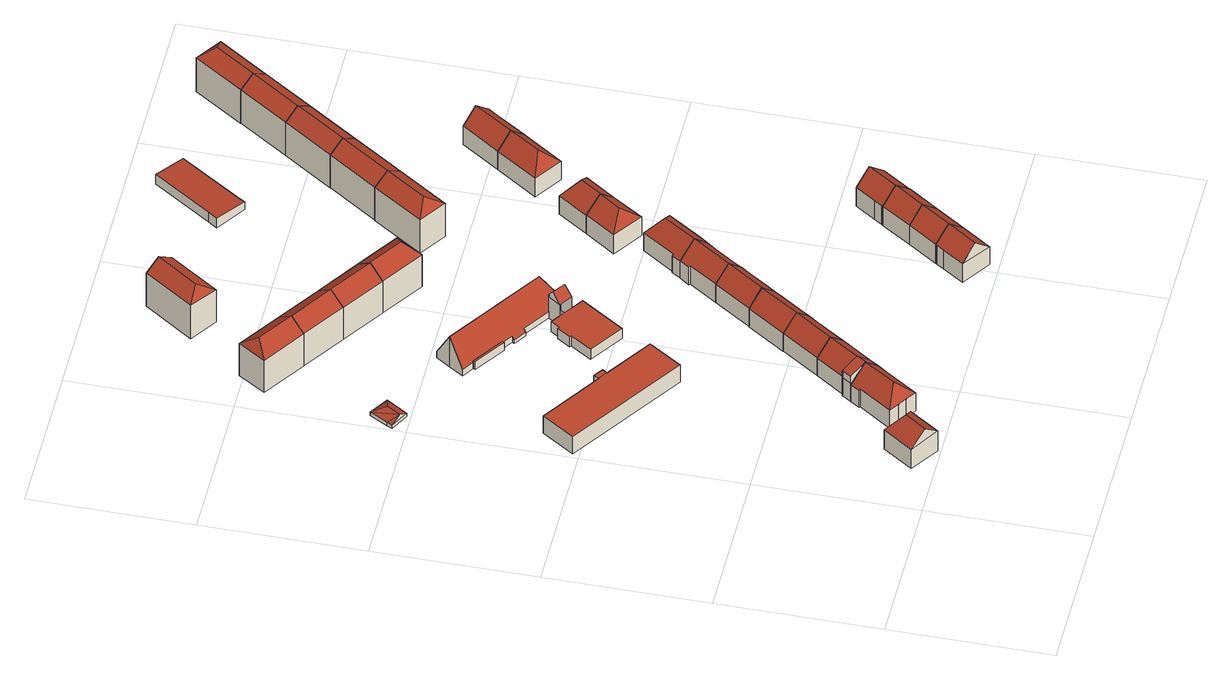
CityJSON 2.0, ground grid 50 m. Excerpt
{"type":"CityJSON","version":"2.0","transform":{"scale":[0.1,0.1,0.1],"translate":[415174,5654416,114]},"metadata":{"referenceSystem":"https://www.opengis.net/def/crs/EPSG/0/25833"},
"CityObjects":{
"building1":{"type":"Building","attributes":{"Dachtyp_tdc":"tdcFreeFormRoof","Gemeindeschluessel":14612000,"Dachneigung":39.65,"QualitaetDacherkennung":86,"Geometrietyp2DReferenz":"3000","measuredHeight":11.85,"function":"31001_9998","roofType":"5000"},"geometry":[{"type":"Solid","lod":"2","boundaries":[[[[0,1,2,3]],[[1,4,5,2]],[[4,6,7,5]],[[6,8,9,7]],[[8,0,3,9]],[[6,4,10]],[[11,10,4,1]],[[8,6,10,11,0]],[[1,0,11]],[[3,2,5,7,9]]]],"semantics":{"surfaces":[{"type":"WallSurface"},{"type":"RoofSurface"},{"type":"GroundSurface"}],"values":[[0,0,0,0,0,1,1,1,0,2]]}}]},
"building2":{"type":"Building","attributes":{"Dachtyp_tdc":"tdcHipAndGableRoof","Gemeindeschluessel":14612000,"Dachneigung":42.48,"QualitaetDacherkennung":78,"Geometrietyp2DReferenz":"3000","measuredHeight":11.77,"function":"31001_9998","roofType":"5000"},"geometry":[{"type":"Solid","lod":"2","boundaries":[[[[12,13,14,15]],[[13,16,17,14]],[[16,18,19,17]],[[18,20,21,19]],[[20,22,23,21]],[[22,24,25,23]],[[24,26,27,25]],[[26,28,29,27]],[[28,30,31,29]],[[30,32,33,31]],[[32,34,35,33]],[[34,12,15,35]],[[30,28,26,24,36]],[[24,22,20,18,16,36]],[[16,13,12,34,32,30,36]],[[15,14,17,19,21,23,25,27,29,31,33,35]]]],"semantics":{"surfaces":[{"type":"WallSurface"},{"type":"RoofSurface"},{"type":"GroundSurface"}],"values":[[0,0,0,0,0,0,0,0,0,0,0,0,1,1,1,2]]}}]},
"building3":{"type":"Building","attributes":{"Gemeindeschluessel":14612000,"Geometrietyp2DReferenz":"3000","function":"31001_9998","roofType":"9999"},"children":["building3-1","building3-2"]},
"building3-1":{"type":"BuildingPart","attributes":{"Dachtyp_tdc":"tdcPolyFlatRoof","Dachneigung":0,"QualitaetDacherkennung":86,"Geometrietyp2DReferenz":"3000","measuredHeight":6.55,"roofType":"1000"},"parents":["building3"],"geometry":[{"type":"MultiSurface","lod":"2","boundaries":[[[37,38,39]],[[37,40,41,38]],[[40,42,43,41]],[[42,44,45,43]],[[44,46,47,45]],[[46,48,49,47]],[[48,50,49]],[[46,44,42,40,37,48]],[[38,41,43,45,47,49]]],"semantics":{"surfaces":[{"type":"WallSurface"},{"type":"RoofSurface"},{"type":"GroundSurface"}],"values":[0,0,0,0,0,0,0,1,2]}}]},
"building3-2":{"type":"BuildingPart","attributes":{"Dachtyp_tdc":"tdcPolyFlatRoof","Dachneigung":0,"QualitaetDacherkennung":53,"Geometrietyp2DReferenz":"3000","measuredHeight":6.49,"roofType":"1000"},"parents":["building3"],"geometry":[{"type":"MultiSurface","lod":"2","boundaries":[[[50,51,52,49]],[[51,53,54,52]],[[53,39,38,54]],[[39,53,51,50]],[[49,52,54,38]]],"semantics":{"surfaces":[{"type":"WallSurface"},{"type":"RoofSurface"},{"type":"GroundSurface"}],"values":[0,0,0,1,2]}}]},
"building4":{"type":"Building","attributes":{"Dachtyp_tdc":"tdcFreeFormRoof","Gemeindeschluessel":14612000,"Dachneigung":31.73,"QualitaetDacherkennung":8,"Geometrietyp2DReferenz":"3000","measuredHeight":3.34,"function":"31001_9998","roofType":"5000"},"geometry":[{"type":"Solid","lod":"2","boundaries":[[[[55,56,57,58]],[[56,59,60,57]],[[59,61,62,60]],[[61,63,64,62]],[[63,55,58,64]],[[63,65,66]],[[61,65,63]],[[65,61,59]],[[65,59,56]],[[66,65,56,55]],[[66,55,63]],[[58,57,60,62,64]]]],"semantics":{"surfaces":[{"type":"WallSurface"},{"type":"RoofSurface"},{"type":"GroundSurface"}],"values":[[0,0,0,0,0,1,1,1,0,1,1,2]]}}]},
"building5":{"type":"Building","attributes":{"Gemeindeschluessel":14612000,"Geometrietyp2DReferenz":"3000","function":"31001_9998","roofType":"9999"},"children":["building5-1","building5-2"]},
"building5-1":{"type":"BuildingPart","attributes":{"Dachtyp_tdc":"tdcGableRoof","Dachneigung":43.75,"QualitaetDacherkennung":64,"Geometrietyp2DReferenz":"3000","measuredHeight":11.85,"roofType":"3100"},"parents":["building5"],"geometry":[{"type":"MultiSurface","lod":"2","boundaries":[[[67,68,69,70,71]],[[72,73,74,75]],[[76,77,73,72]],[[75,74,68,67]],[[78,79,80,81,82,83]],[[76,72,79,78]],[[72,75,80,79]],[[75,67,81,80]],[[67,71,82,81]],[[84,76,78,83]],[[84,85,86,87,77,76]],[[68,74,73,77,87,69]]],"semantics":{"surfaces":[{"type":"WallSurface"},{"type":"GroundSurface"},{"type":"RoofSurface"}],"values":[0,0,0,0,1,0,0,0,0,0,2,2]}}]},
"building5-2":{"type":"BuildingPart","attributes":{"Dachtyp_tdc":"tdcGableRoof","Dachneigung":43.59,"QualitaetDacherkennung":52,"Geometrietyp2DReferenz":"3000","measuredHeight":11.61,"roofType":"3100"},"parents":["building5"],"geometry":[{"type":"MultiSurface","lod":"2","boundaries":[[[88,89,83,90]],[[89,84,83]],[[70,20,21,82,71]],[[20,91,19,21]],[[91,92,14,19]],[[92,93,15,14]],[[93,88,90,15]],[[94,95,96,97,86,98,99]],[[70,97,96,18,20]],[[20,18,91]],[[91,18,96,95,92]],[[88,99,98,89]],[[93,94,99,88]],[[92,95,94,93]],[[90,83,82,21,19,14,15]]],"semantics":{"surfaces":[{"type":"WallSurface"},{"type":"RoofSurface"},{"type":"GroundSurface"}],"values":[0,0,0,0,0,0,0,1,1,0,0,0,0,0,2]}}]},
"building6":{"type":"Building","attributes":{"Dachtyp_tdc":"tdcFreeFormRoof","Gemeindeschluessel":14612000,"Dachneigung":43.59,"QualitaetDacherkennung":83,"Geometrietyp2DReferenz":"3000","measuredHeight":11.86,"function":"31001_9998","roofType":"5000"},"geometry":[{"type":"Solid","lod":"2","boundaries":[[[[100,101,102,78]],[[101,103,104,102]],[[103,105,106,104]],[[105,107,108,106]],[[107,109,110,108]],[[109,111,80,110]],[[111,112,79,80]],[[112,100,78,79]],[[77,113,101,100]],[[107,105,103,113,77,112,111,109]],[[100,112,77]],[[103,101,113]],[[78,102,104,106,108,110,80,79]]]],"semantics":{"surfaces":[{"type":"WallSurface"},{"type":"RoofSurface"},{"type":"GroundSurface"}],"values":[[0,0,0,0,0,0,0,0,1,1,0,0,2]]}}]},
"building7":{"type":"Building","attributes":{"Dachtyp_tdc":"tdcHipAndGableRoof","Gemeindeschluessel":14612000,"Dachneigung":37.9,"QualitaetDacherkennung":73,"Geometrietyp2DReferenz":"3000","measuredHeight":16.33,"function":"31001_9998","roofType":"5000"},"geometry":[{"type":"Solid","lod":"2","boundaries":[[[[114,115,116,117]],[[115,118,119,116]],[[118,120,121,119]],[[120,114,117,121]],[[118,115,122]],[[114,120,123]],[[115,114,123,122]],[[120,118,122,123]],[[117,116,119,121]]]],"semantics":{"surfaces":[{"type":"WallSurface"},{"type":"RoofSurface"},{"type":"GroundSurface"}],"values":[[0,0,0,0,1,0,1,1,2]]}}]},
"building8":{"type":"Building","attributes":{"Dachtyp_tdc":"tdcFreeFormRoof","Gemeindeschluessel":14612000,"Dachneigung":43.33,"QualitaetDacherkennung":82,"Geometrietyp2DReferenz":"3000","measuredHeight":11.85,"function":"31001_9998","roofType":"5000"},"geometry":[{"type":"Solid","lod":"2","boundaries":[[[[101,124,125,126]],[[124,127,128,125]],[[127,129,130,128]],[[129,131,132,130]],[[131,133,134,132]],[[133,105,135,134]],[[105,103,136,135]],[[103,101,126,136]],[[113,137,124,101]],[[131,129,127,137,113,103,105,133]],[[127,124,137]],[[101,103,113]],[[126,125,128,130,132,134,135,136]]]],"semantics":{"surfaces":[{"type":"WallSurface"},{"type":"RoofSurface"},{"type":"GroundSurface"}],"values":[[0,0,0,0,0,0,0,0,1,1,0,0,2]]}}]},
"building9":{"type":"Building","attributes":{"Gemeindeschluessel":14612000,"Geometrietyp2DReferenz":"3000","function":"31001_9998","roofType":"9999"},"children":["building9-1","building9-2","building9-3","building9-4"]},
"building9-1":{"type":"BuildingPart","attributes":{"Dachtyp_tdc":"tdcPolyFlatRoof","Dachneigung":0,"QualitaetDacherkennung":0,"Geometrietyp2DReferenz":"3000","measuredHeight":3.11,"roofType":"9999"},"parents":["building9"],"geometry":[{"type":"MultiSurface","lod":"2","boundaries":[[[138,139,140,141]],[[141,140,142,143]],[[140,139,144,145,142]],[[146,144,139,138]],[[138,141,143,147]],[[143,142,145,147]],[[146,147,145,144]]],"semantics":{"surfaces":[{"type":"RoofSurface"},{"type":"WallSurface"},{"type":"GroundSurface"},{"type":"ClosureSurface","isClosure":"1","QuelleClosure":"LoD1Solid"}],"values":[0,1,1,1,1,2,3]}}]},
"building9-2":{"type":"BuildingPart","attributes":{"Dachtyp_tdc":"tdcGableRoof","Dachneigung":47.76,"QualitaetDacherkennung":6,"Geometrietyp2DReferenz":"3000","measuredHeight":11.29,"roofType":"3100"},"parents":["building9"],"geometry":[{"type":"MultiSurface","lod":"2","boundaries":[[[148,149,150]],[[148,151,152,149]],[[151,153,152]],[[154,155,156]],[[154,157,158,155]],[[157,159,158]],[[157,160,161,148]],[[162,161,160,163]],[[151,162,163,154]],[[154,163,160,157]],[[148,161,162,151]],[[149,152,155,158]]],"semantics":{"surfaces":[{"type":"WallSurface"},{"type":"RoofSurface"},{"type":"GroundSurface"}],"values":[0,0,0,0,0,0,1,1,0,0,0,2]}}]},
"building9-3":{"type":"BuildingPart","attributes":{"Dachtyp_tdc":"tdcPolyFlatRoof","Dachneigung":0,"QualitaetDacherkennung":58,"Geometrietyp2DReferenz":"3000","measuredHeight":3.96,"roofType":"1000"},"parents":["building9"],"geometry":[{"type":"MultiSurface","lod":"2","boundaries":[[[164,165,166,167]],[[165,168,169,166]],[[168,170,171,169]],[[170,172,173,171]],[[172,174,175,173]],[[174,150,149,175]],[[159,176,177,158]],[[176,178,179,177]],[[178,164,167,179]],[[178,176,159,150,174,172,170,168,165,164]],[[167,166,169,171,173,175,149,158,177,179]]],"semantics":{"surfaces":[{"type":"WallSurface"},{"type":"RoofSurface"},{"type":"GroundSurface"}],"values":[0,0,0,0,0,0,0,0,0,1,2]}}]},
"building9-4":{"type":"BuildingPart","attributes":{"Dachtyp_tdc":"tdcFreeFormRoof","Dachneigung":61.07,"QualitaetDacherkennung":7,"Geometrietyp2DReferenz":"3000","measuredHeight":11.94,"roofType":"5000"},"parents":["building9"],"geometry":[{"type":"MultiSurface","lod":"2","boundaries":[[[153,180,152]],[[180,181,182,152]],[[181,183,184,182]],[[183,185,186,184]],[[185,187,188,186]],[[187,146,147,188]],[[144,189,190,145]],[[189,191,192,190]],[[191,193,194,192]],[[193,195,196,194]],[[195,197,198,196]],[[197,199,155,198]],[[199,156,155]],[[197,195,200]],[[195,193,191,200]],[[191,189,144,146,187,185,183,181,180,153,156,199,197,200]],[[152,182,184,186,188,147,145,190,192,194,196,198,155]]],"semantics":{"surfaces":[{"type":"WallSurface"},{"type":"RoofSurface"},{"type":"GroundSurface"}],"values":[0,0,0,0,0,0,0,0,0,0,0,0,0,1,1,1,2]}}]},
"building10":{"type":"Building","attributes":{"Dachtyp_tdc":"tdcGableRoof","Gemeindeschluessel":14612000,"Dachneigung":37.81,"QualitaetDacherkennung":76,"Geometrietyp2DReferenz":"3000","measuredHeight":16.32,"function":"31001_9998","roofType":"3100"},"geometry":[{"type":"Solid","lod":"2","boundaries":[[[[120,201,202,121]],[[201,203,204,202]],[[203,114,117,204]],[[114,120,121,117]],[[203,201,205]],[[120,114,123]],[[201,120,123,205]],[[114,203,205,123]],[[121,202,204,117]]]],"semantics":{"surfaces":[{"type":"WallSurface"},{"type":"RoofSurface"},{"type":"GroundSurface"}],"values":[[0,0,0,0,0,0,1,1,2]]}}]},
"building11":{"type":"Building","attributes":{"Dachtyp_tdc":"tdcFreeFormRoof","Gemeindeschluessel":14612000,"Dachneigung":42.88,"QualitaetDacherkennung":79,"Geometrietyp2DReferenz":"3000","measuredHeight":11.81,"function":"31001_9998","roofType":"5000"},"geometry":[{"type":"Solid","lod":"2","boundaries":[[[[127,206,207,208]],[[206,209,210,207]],[[209,211,212,210]],[[211,213,214,212]],[[213,215,216,214]],[[215,217,218,216]],[[217,129,219,218]],[[129,127,208,219]],[[220,221,209,206]],[[215,213,211,221,220,127,129,217]],[[211,209,221]],[[206,127,220]],[[208,207,210,212,214,216,218,219]]]],"semantics":{"surfaces":[{"type":"WallSurface"},{"type":"RoofSurface"},{"type":"GroundSurface"}],"values":[[0,0,0,0,0,0,0,0,1,1,0,0,2]]}}]},
"building12":{"type":"Building","attributes":{"Dachtyp_tdc":"tdcGableRoof","Gemeindeschluessel":14612000,"Dachneigung":37.91,"QualitaetDacherkennung":76,"Geometrietyp2DReferenz":"3000","measuredHeight":16.32,"function":"31001_9998","roofType":"3100"},"geometry":[{"type":"Solid","lod":"2","boundaries":[[[[222,223,204,224]],[[223,201,202,204]],[[201,225,226,202]],[[225,222,224,226]],[[201,223,205]],[[222,225,227]],[[223,222,227,205]],[[225,201,205,227]],[[224,204,202,226]]]],"semantics":{"surfaces":[{"type":"WallSurface"},{"type":"RoofSurface"},{"type":"GroundSurface"}],"values":[[0,0,0,0,0,0,1,1,2]]}}]},
"building13":{"type":"Building","attributes":{"Dachtyp_tdc":"tdcHipAndGableRoof","Gemeindeschluessel":14612000,"Dachneigung":35.62,"QualitaetDacherkennung":80,"Geometrietyp2DReferenz":"3000","measuredHeight":16.41,"function":"31001_9998","roofType":"5000"},"geometry":[{"type":"Solid","lod":"2","boundaries":[[[[228,229,230,231]],[[229,232,233,230]],[[232,234,235,233]],[[234,228,231,235]],[[232,229,236]],[[228,234,237]],[[229,228,237,236]],[[234,232,236,237]],[[231,230,233,235]]]],"semantics":{"surfaces":[{"type":"WallSurface"},{"type":"RoofSurface"},{"type":"GroundSurface"}],"values":[[0,0,0,0,1,0,1,1,2]]}}]},
"building14":{"type":"Building","attributes":{"Dachtyp_tdc":"tdcGableRoof","Gemeindeschluessel":14612000,"Dachneigung":42,"QualitaetDacherkennung":61,"Geometrietyp2DReferenz":"3000","measuredHeight":11.85,"function":"31001_9998","roofType":"3100"},"geometry":[{"type":"Solid","lod":"2","boundaries":[[[[238,239,240,241]],[[239,242,214,240]],[[242,243,212,214]],[[243,244,245,212]],[[244,246,210,245]],[[246,247,248,210]],[[247,249,250,248]],[[249,251,252,250]],[[251,253,254,252]],[[253,255,256,254]],[[255,257,258,256]],[[257,259,260,258]],[[259,238,241,260]],[[255,253,251,249,247,246,244]],[[244,243,242,239,238,259,257,255]],[[241,240,214,212,245,210,248,250,252,254,256,258,260]]]],"semantics":{"surfaces":[{"type":"WallSurface"},{"type":"RoofSurface"},{"type":"GroundSurface"}],"values":[[0,0,0,0,0,0,0,0,0,0,0,0,0,1,1,2]]}}]},
"building15":{"type":"Building","attributes":{"Dachtyp_tdc":"tdcFreeFormRoof","Gemeindeschluessel":14612000,"Dachneigung":43.43,"QualitaetDacherkennung":83,"Geometrietyp2DReferenz":"3000","measuredHeight":12.25,"function":"31001_9998","roofType":"5000"},"geometry":[{"type":"Solid","lod":"2","boundaries":[[[[261,262,263,264]],[[262,265,266,263]],[[265,267,268,266]],[[267,269,270,268]],[[269,271,272,270]],[[271,261,264,272]],[[261,271,273,274]],[[273,269,267,265,262,274]],[[262,261,274]],[[271,269,273]],[[264,263,266,268,270,272]]]],"semantics":{"surfaces":[{"type":"WallSurface"},{"type":"RoofSurface"},{"type":"GroundSurface"}],"values":[[0,0,0,0,0,0,1,1,0,0,2]]}}]},
"building16":{"type":"Building","attributes":{"Dachtyp_tdc":"tdcHipAndGableRoof","Gemeindeschluessel":14612000,"Dachneigung":37.93,"QualitaetDacherkennung":73,"Geometrietyp2DReferenz":"3000","measuredHeight":16.36,"function":"31001_9998","roofType":"5000"},"geometry":[{"type":"Solid","lod":"2","boundaries":[[[[225,275,276,226]],[[275,277,278,276]],[[277,222,224,278]],[[222,225,226,224]],[[277,275,279]],[[225,222,280]],[[275,225,280,279]],[[222,277,279,280]],[[226,276,278,224]]]],"semantics":{"surfaces":[{"type":"WallSurface"},{"type":"RoofSurface"},{"type":"GroundSurface"}],"values":[[0,0,0,0,1,0,1,1,2]]}}]},
"building17":{"type":"Building","attributes":{"Dachtyp_tdc":"tdcGableRoof","Gemeindeschluessel":14612000,"Dachneigung":43.37,"QualitaetDacherkennung":79,"Geometrietyp2DReferenz":"3000","measuredHeight":12.36,"function":"31001_9998","roofType":"3100"},"geometry":[{"type":"Solid","lod":"2","boundaries":[[[[281,282,283,284]],[[282,285,286,283]],[[285,271,287,286]],[[271,281,284,287]],[[285,282,288]],[[281,271,289]],[[282,281,289,288]],[[271,285,288,289]],[[284,283,286,287]]]],"semantics":{"surfaces":[{"type":"WallSurface"},{"type":"RoofSurface"},{"type":"GroundSurface"}],"values":[[0,0,0,0,0,0,1,1,2]]}}]},
"building18":{"type":"Building","attributes":{"Dachtyp_tdc":"tdcHipAndGableRoof","Gemeindeschluessel":14612000,"Dachneigung":43.28,"QualitaetDacherkennung":74,"Geometrietyp2DReferenz":"3000","measuredHeight":11.87,"function":"31001_9998","roofType":"5000"},"geometry":[{"type":"Solid","lod":"2","boundaries":[[[[290,291,256,258]],[[291,292,254,256]],[[292,293,252,254]],[[293,294,295,252]],[[294,296,297,295]],[[296,298,299,297]],[[298,300,301,299]],[[300,302,303,301]],[[302,304,305,303]],[[304,306,307,305]],[[306,308,260,307]],[[308,290,258,260]],[[304,302,300,298,309]],[[298,296,294,293,292,291,309]],[[291,290,308,306,304,309]],[[258,256,254,252,295,297,299,301,303,305,307,260]]]],"semantics":{"surfaces":[{"type":"WallSurface"},{"type":"RoofSurface"},{"type":"GroundSurface"}],"values":[[0,0,0,0,0,0,0,0,0,0,0,0,1,1,1,2]]}}]},
"building19":{"type":"Building","attributes":{"Dachtyp_tdc":"tdcGableRoof","Gemeindeschluessel":14612000,"Dachneigung":42.94,"QualitaetDacherkennung":78,"Geometrietyp2DReferenz":"3000","measuredHeight":12.38,"function":"31001_9998","roofType":"3100"},"geometry":[{"type":"Solid","lod":"2","boundaries":[[[[310,311,312,288]],[[283,313,314,286]],[[315,316,313,283]],[[316,311,314,313]],[[311,310,286,314]],[[310,315,283,286]],[[311,316,312]],[[315,310,288]],[[316,315,288,312]]]],"semantics":{"surfaces":[{"type":"RoofSurface"},{"type":"GroundSurface"},{"type":"WallSurface"}],"values":[[0,1,2,2,2,2,2,2,0]]}}]},
"building20":{"type":"Building","attributes":{"Dachtyp_tdc":"tdcHipAndGableRoof","Gemeindeschluessel":14612000,"Dachneigung":41.91,"QualitaetDacherkennung":80,"Geometrietyp2DReferenz":"3000","measuredHeight":12.1,"function":"31001_9998","roofType":"5000"},"geometry":[{"type":"Solid","lod":"2","boundaries":[[[[317,318,319,320]],[[318,321,322,319]],[[321,323,324,322]],[[323,317,320,324]],[[321,318,325]],[[317,323,326]],[[318,317,326,325]],[[323,321,325,326]],[[320,319,322,324]]]],"semantics":{"surfaces":[{"type":"WallSurface"},{"type":"RoofSurface"},{"type":"GroundSurface"}],"values":[[0,0,0,0,1,0,1,1,2]]}}]},
"building21":{"type":"Building","attributes":{"Dachtyp_tdc":"tdcFreeFormRoof","Gemeindeschluessel":14612000,"Dachneigung":42.93,"QualitaetDacherkennung":84,"Geometrietyp2DReferenz":"3000","measuredHeight":12.29,"function":"31001_9998","roofType":"5000"},"geometry":[{"type":"Solid","lod":"2","boundaries":[[[[327,328,329,330]],[[328,331,332,329]],[[331,333,334,332]],[[333,335,336,334]],[[335,337,338,336]],[[337,327,330,338]],[[339,340,335,333,331,328]],[[327,337,340,339]],[[328,327,339]],[[337,335,340]],[[330,329,332,334,336,338]]]],"semantics":{"surfaces":[{"type":"WallSurface"},{"type":"RoofSurface"},{"type":"GroundSurface"}],"values":[[0,0,0,0,0,0,1,1,0,0,2]]}}]},
"building22":{"type":"Building","attributes":{"Dachtyp_tdc":"tdcHipAndGableRoof","Gemeindeschluessel":14612000,"Dachneigung":35.49,"QualitaetDacherkennung":82,"Geometrietyp2DReferenz":"3000","measuredHeight":16.43,"function":"31001_9998","roofType":"5000"},"geometry":[{"type":"Solid","lod":"2","boundaries":[[[[341,342,343,344]],[[342,345,346,343]],[[345,347,348,346]],[[347,341,344,348]],[[345,342,349]],[[341,347,350]],[[342,341,350,349]],[[347,345,349,350]],[[344,343,346,348]]]],"semantics":{"surfaces":[{"type":"WallSurface"},{"type":"RoofSurface"},{"type":"GroundSurface"}],"values":[[0,0,0,0,1,0,1,1,2]]}}]},
"building23":{"type":"Building","attributes":{"Dachtyp_tdc":"tdcHipAndGableRoof","Gemeindeschluessel":14612000,"Dachneigung":41.98,"QualitaetDacherkennung":75,"Geometrietyp2DReferenz":"3000","measuredHeight":12.13,"function":"31001_9998","roofType":"5000"},"geometry":[{"type":"Solid","lod":"2","boundaries":[[[[351,352,353,324]],[[352,354,355,353]],[[354,317,320,355]],[[317,351,324,320]],[[354,352,356]],[[351,317,357]],[[352,351,357,356]],[[317,354,356,357]],[[324,353,355,320]]]],"semantics":{"surfaces":[{"type":"WallSurface"},{"type":"RoofSurface"},{"type":"GroundSurface"}],"values":[[0,0,0,0,1,0,1,1,2]]}}]},
"building24":{"type":"Building","attributes":{"Dachtyp_tdc":"tdcGableRoof","Gemeindeschluessel":14612000,"Dachneigung":35.4,"QualitaetDacherkennung":85,"Geometrietyp2DReferenz":"3000","measuredHeight":16.31,"function":"31001_9998","roofType":"3100"},"geometry":[{"type":"Solid","lod":"2","boundaries":[[[[347,358,359,360]],[[358,361,362,359]],[[361,341,363,362]],[[341,347,360,363]],[[361,358,364]],[[347,341,350]],[[358,347,350,364]],[[341,361,364,350]],[[360,359,362,363]]]],"semantics":{"surfaces":[{"type":"WallSurface"},{"type":"RoofSurface"},{"type":"GroundSurface"}],"values":[[0,0,0,0,0,0,1,1,2]]}}]},
"building25":{"type":"Building","attributes":{"Dachtyp_tdc":"tdcPolyFlatRoof","Gemeindeschluessel":14612000,"Dachneigung":4.39,"QualitaetDacherkennung":62,"Geometrietyp2DReferenz":"3000","measuredHeight":3.72,"function":"31001_9998","roofType":"2100"},"geometry":[{"type":"Solid","lod":"2","boundaries":[[[[365,366,367,368]],[[366,369,370,367]],[[369,371,372,370]],[[371,373,374,372]],[[373,375,376,374]],[[375,365,368,376]],[[375,373,371,369,366,365]],[[368,367,370,372,374,376]]]],"semantics":{"surfaces":[{"type":"WallSurface"},{"type":"RoofSurface"},{"type":"GroundSurface"}],"values":[[0,0,0,0,0,0,1,2]]}}]},
"building26":{"type":"Building","attributes":{"Dachtyp_tdc":"tdcHipAndGableRoof","Gemeindeschluessel":14612000,"Dachneigung":43.56,"QualitaetDacherkennung":77,"Geometrietyp2DReferenz":"3000","measuredHeight":12,"function":"31001_9998","roofType":"5000"},"geometry":[{"type":"Solid","lod":"2","boundaries":[[[[377,378,379,380]],[[378,381,382,379]],[[381,383,384,382]],[[383,385,386,384]],[[385,387,388,386]],[[387,389,390,388]],[[389,377,380,390]],[[385,383,391]],[[383,381,378,377,389,391]],[[389,387,385,391]],[[380,379,382,384,386,388,390]]]],"semantics":{"surfaces":[{"type":"WallSurface"},{"type":"RoofSurface"},{"type":"GroundSurface"}],"values":[[0,0,0,0,0,0,0,1,1,1,2]]}}]},
"building27":{"type":"Building","attributes":{"Dachtyp_tdc":"tdcGableRoof","Gemeindeschluessel":14612000,"Dachneigung":35.22,"QualitaetDacherkennung":86,"Geometrietyp2DReferenz":"3000","measuredHeight":16.31,"function":"31001_9998","roofType":"3100"},"geometry":[{"type":"Solid","lod":"2","boundaries":[[[[358,392,393,394]],[[392,395,396,393]],[[395,361,397,396]],[[361,358,394,397]],[[395,392,398]],[[358,361,399]],[[392,358,399,398]],[[361,395,398,399]],[[394,393,396,397]]]],"semantics":{"surfaces":[{"type":"WallSurface"},{"type":"RoofSurface"},{"type":"GroundSurface"}],"values":[[0,0,0,0,0,0,1,1,2]]}}]},
"building28":{"type":"Building","attributes":{"Dachtyp_tdc":"tdcGableRoof","Gemeindeschluessel":14612000,"Dachneigung":43.11,"QualitaetDacherkennung":69,"Geometrietyp2DReferenz":"3000","measuredHeight":11.87,"function":"31001_9998","roofType":"3100"},"geometry":[{"type":"Solid","lod":"2","boundaries":[[[[400,401,402,403]],[[401,378,404,402]],[[378,377,405,404]],[[377,389,406,405]],[[389,387,407,406]],[[387,408,409,407]],[[408,410,411,409]],[[410,412,413,411]],[[412,414,415,413]],[[414,400,403,415]],[[410,408,387,389]],[[389,377,378,401,400,414,412,410]],[[403,402,404,405,406,407,409,411,413,415]]]],"semantics":{"surfaces":[{"type":"WallSurface"},{"type":"RoofSurface"},{"type":"GroundSurface"}],"values":[[0,0,0,0,0,0,0,0,0,0,1,1,2]]}}]},
"building29":{"type":"Building","attributes":{"Dachtyp_tdc":"tdcGableRoof","Gemeindeschluessel":14612000,"Dachneigung":35.07,"QualitaetDacherkennung":85,"Geometrietyp2DReferenz":"3000","measuredHeight":16.33,"function":"31001_9998","roofType":"3100"},"geometry":[{"type":"Solid","lod":"2","boundaries":[[[[392,416,417,393]],[[416,418,419,417]],[[418,395,396,419]],[[395,392,393,396]],[[418,416,420]],[[392,395,421]],[[416,392,421,420]],[[395,418,420,421]],[[393,417,419,396]]]],"semantics":{"surfaces":[{"type":"WallSurface"},{"type":"RoofSurface"},{"type":"GroundSurface"}],"values":[[0,0,0,0,0,0,1,1,2]]}}]},
"building30":{"type":"Building","attributes":{"Dachtyp_tdc":"tdcHipAndGableRoof","Gemeindeschluessel":14612000,"Dachneigung":35.01,"QualitaetDacherkennung":82,"Geometrietyp2DReferenz":"3000","measuredHeight":16.47,"function":"31001_9998","roofType":"5000"},"geometry":[{"type":"Solid","lod":"2","boundaries":[[[[422,423,424,425]],[[423,426,427,424]],[[426,428,429,427]],[[428,422,425,429]],[[426,423,430]],[[423,422,420,430]],[[428,426,430,420]],[[425,424,427,429]],[[422,428,420]]]],"semantics":{"surfaces":[{"type":"WallSurface"},{"type":"RoofSurface"},{"type":"GroundSurface"}],"values":[[0,0,0,0,1,1,1,2,0]]}}]}
},
"vertices":[
[248,9,82],[161,67,78],[161,67,4],[248,9,4],[224,160,78],[224,160,4],[311,102,82],[311,102,4],[265,35,82],[265,35,4],[251,102,123],[207,36,123],
[392,294,70],[430,268,112],[430,268,5],[392,294,5],[440,262,123],[440,262,5],[469,242,89],[469,242,5],[481,234,76],[481,234,5],[462,207,76],[462,207,5],[394,105,76],[394,105,5],[363,126,76],[363,126,5],[338,142,75],[338,142,5],[309,162,75],[309,162,5],[377,262,74],[377,262,5],[373,265,70],[373,265,5],[376,166,123],
[295,980,69],[295,980,3],[295,980,68],[437,887,69],[437,887,3],[370,785,69],[370,785,3],[15,1019,69],[15,1019,3],[82,1120,69],[82,1120,3],[266,999,69],[266,999,3],[266,999,68],
[276,1016,68],[276,1016,3],[305,996,68],[305,996,3],
[103,1578,18],[62,1512,18],[62,1512,5],[103,1578,5],[5,1542,18],[5,1542,5],[13,1558,18],[13,1558,5],[44,1614,18],[44,1614,5],[33,1527,38],[57,1567,39],
[542,326,73],[542,326,77],[500,263,77],[500,263,76],[500,263,73],[549,361,73],[549,361,90],[560,353,77],[560,353,73],[476,410,73],[519,381,123],[476,410,5],[549,361,5],[560,353,5],[542,326,5],[500,263,5],[415,319,5],[415,319,73],[417,318,76],[455,293,119],[459,291,123],
[411,322,76],[415,319,76],[411,322,5],[469,242,76],[430,268,76],[392,294,76],[392,294,104],[430,268,117],[441,261,121],[460,290,121],[415,319,105],[411,322,104],
[476,410,74],[554,525,74],[554,525,5],[628,476,88],[628,476,5],[638,469,76],[638,469,5],[618,439,76],[618,439,5],[579,381,76],[579,381,5],[560,353,76],[549,361,89],[597,496,123],
[202,1842,131],[70,1929,131],[70,1929,6],[202,1842,6],[125,2013,130],[125,2013,6],[257,1926,130],[257,1926,6],[122,1954,169],[229,1884,169],
[632,642,74],[632,642,4],[554,525,4],[705,593,89],[705,593,4],[716,586,76],[716,586,4],[698,558,76],[698,558,4],[656,496,76],[656,496,4],[638,469,4],[628,476,4],[675,613,123],
[392,1307,35],[296,1370,35],[293,1364,35],[388,1301,35],[293,1364,4],[388,1301,4],[296,1370,28],[296,1370,4],[392,1307,28],[392,1307,4],
[521,1168,86],[521,1168,4],[521,1168,43],[546,1205,86],[546,1205,4],[546,1205,28],[585,1179,86],[585,1179,4],[585,1179,28],[560,1142,86],[560,1142,4],[560,1142,43],[575,1165,116],[537,1191,116],[546,1205,95],[585,1179,95],
[404,1053,43],[447,1118,43],[447,1118,4],[404,1053,4],[441,1122,43],[441,1122,4],[468,1163,43],[468,1163,4],[474,1160,43],[474,1160,4],[492,1187,43],[492,1187,4],[596,1118,43],[596,1118,4],[508,984,43],[508,984,4],
[546,1205,27],[464,1259,28],[464,1259,4],[460,1254,16],[460,1254,4],[421,1279,16],[421,1279,4],[424,1285,28],[424,1285,4],[260,1393,28],[260,1393,4],[289,1437,123],[289,1437,4],[318,1481,28],[318,1481,4],[658,1257,28],[658,1257,4],[600,1169,28],[600,1169,4],[585,1179,27],[585,1242,123],
[387,1840,130],[387,1840,6],[332,1756,131],[332,1756,6],[359,1798,169],
[632,642,75],[632,642,5],[705,593,5],[709,756,75],[709,756,5],[782,707,89],[782,707,5],[793,700,76],[793,700,5],[773,671,76],[773,671,5],[735,613,76],[735,613,5],[716,586,5],[675,614,123],[752,728,123],
[462,1670,130],[332,1756,130],[462,1670,6],[517,1754,130],[517,1754,6],[489,1712,169],
[426,2275,135],[322,2123,135],[322,2123,8],[426,2275,8],[240,2179,138],[240,2179,8],[344,2331,138],[344,2331,8],[296,2177,172],[383,2304,172],
[852,788,75],[811,727,75],[811,727,5],[852,788,5],[793,700,75],[782,707,88],[752,727,123],[752,727,5],[709,756,76],[767,843,76],[767,843,5],[763,846,72],[763,846,5],[784,876,72],[784,876,5],[824,850,115],[824,850,5],[831,845,123],[831,845,5],[861,824,88],[861,824,5],[872,817,75],[872,817,5],
[1026,28,75],[936,88,81],[936,88,7],[1026,28,7],[979,152,81],[979,152,7],[994,175,81],[994,175,7],[997,179,80],[997,179,7],[1087,118,75],[1087,118,7],[1040,151,129],[978,60,129],
[647,1668,130],[647,1668,6],[592,1584,130],[592,1584,6],[591,1645,170],[489,1712,170],
[997,179,81],[1058,269,81],[1058,269,6],[997,179,6],[1148,209,75],[1148,209,6],[1087,118,6],[1100,241,130],[1039,151,130],
[861,824,89],[831,845,124],[824,850,116],[784,876,71],[802,903,70],[802,903,5],[805,900,75],[805,900,5],[873,1001,75],[873,1001,5],[905,979,75],[905,979,5],[931,962,76],[931,962,5],[957,944,76],[957,944,5],[892,846,76],[892,846,5],[872,817,76],[896,943,124],
[1148,209,76],[1209,300,76],[1161,332,130],[1119,360,6],[1209,300,6],[1058,269,80],[1119,360,80],
[995,1115,77],[932,1020,77],[932,1020,5],[995,1115,5],[842,1081,78],[842,1081,5],[906,1175,78],[906,1175,5],[906,1079,126],[950,1145,126],
[1209,300,75],[1119,360,79],[1119,360,7],[1209,300,7],[1121,363,79],[1121,363,7],[1137,387,79],[1137,387,7],[1180,450,79],[1180,450,7],[1269,390,75],[1269,390,7],[1160,332,129],[1221,422,129],
[911,1718,136],[807,1564,136],[807,1564,6],[911,1718,6],[726,1619,136],[726,1619,6],[829,1773,136],[829,1773,6],[786,1621,171],[870,1745,171],
[906,1175,77],[968,1268,77],[968,1268,5],[1058,1208,77],[1058,1208,5],[994,1209,126],[951,1145,126],
[932,1925,136],[932,1925,8],[829,1773,8],[1013,1871,136],[1013,1871,8],[911,1718,8],[973,1898,171],
[800,2145,29],[708,2206,38],[708,2206,1],[800,2145,1],[727,2234,38],[727,2234,1],[848,2415,38],[848,2415,1],[939,2355,29],[939,2355,1],[818,2173,29],[818,2173,1],
[1184,1427,88],[1195,1420,76],[1195,1420,4],[1184,1427,4],[1176,1393,76],[1176,1393,4],[1109,1293,75],[1109,1293,4],[1024,1350,76],[1024,1350,4],[1110,1477,76],[1110,1477,4],[1152,1449,124],[1152,1449,4],[1090,1356,124],
[1035,2078,136],[1035,2078,7],[932,1925,7],[1116,2024,136],[1116,2024,7],[1013,1871,7],[1075,2051,171],[972,1898,171],
[1256,1512,76],[1215,1450,76],[1215,1450,5],[1256,1512,5],[1195,1420,5],[1184,1427,5],[1152,1449,5],[1110,1477,5],[1190,1596,76],[1190,1596,5],[1232,1568,124],[1232,1568,5],[1262,1548,90],[1262,1548,5],[1274,1539,76],[1274,1539,5],
[1138,2231,136],[1138,2231,7],[1219,2176,136],[1219,2176,7],[1178,2204,170],[1075,2052,170],
[1138,2231,137],[1240,2383,137],[1240,2383,5],[1138,2231,5],[1321,2329,136],[1321,2329,5],[1219,2176,135],[1219,2176,5],[1260,2326,170]
]}
